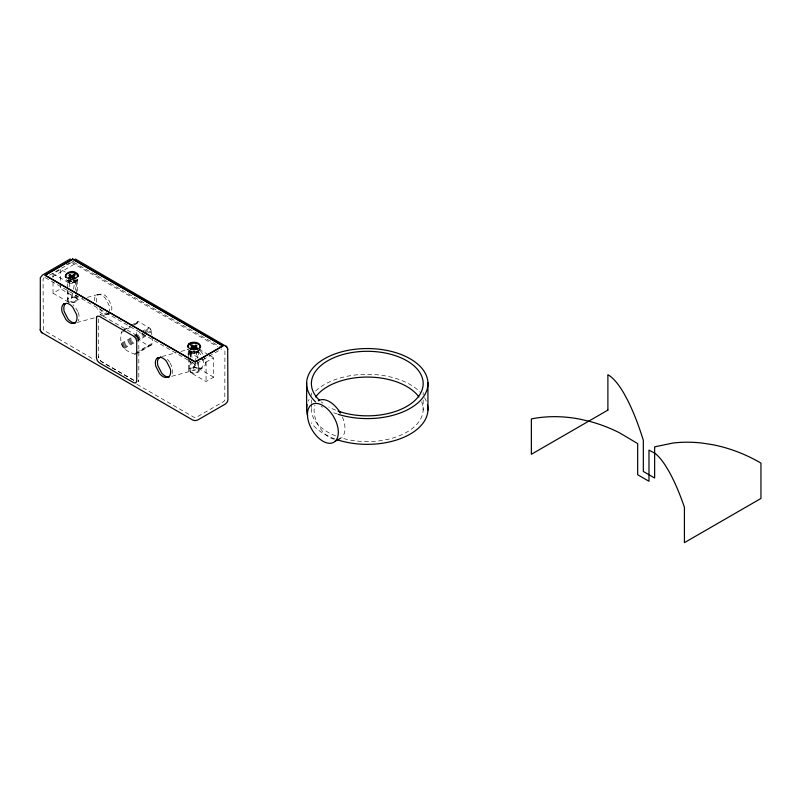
<?xml version="1.0" encoding="UTF-8"?>
<svg xmlns="http://www.w3.org/2000/svg" width="801" height="801" viewBox="0 0 801 801"><rect width="100%" height="100%" fill="white"/><g stroke="black" fill="none" stroke-linecap="round" stroke-linejoin="round"><path stroke-width="0.6" stroke-dasharray="4 3" d="M135.319 354.262C122.573 350.407 118.928 344.68 121.572 331.614M136.54 323.734L137.392 321.842L138.703 321.722L149.667 328.05L151.449 330.653L151.84 334.998M138.813 379.834L137.952 381.737A4.145 2.393 60 0 0 138.823 379.834L138.823 340.085L137.952 337.211L135.88 335.018L102.538 315.774M137.392 337.531C143.439 343.749 155.794 352.05 151.84 336.21M72.801 293.887L71.87 299.694L70.758 292.735M73.542 289.251L74.853 280.901M195.144 363.253L194.032 370.222L192.731 362.102M195.334 362.102L197.006 351.429A2.974 1.722 0 0 1 193.642 353.131A2.974 1.722 0 0 1 191.149 350.978M187.895 349.336C190.588 353.031 197.467 353.031 200.16 349.336M108.916 312.66L107.795 313.992L104.48 314.673A10.493 6.058 60 0 1 98.643 310.788L96.991 308.495M44.135 277.536L43.054 279.409L43.344 329.972L94.848 360.05M77.367 279.689C74.633 281.972 70.478 282.012 67.384 280.45M73.982 282.112L76.506 280.35M196.135 352.64L198.668 350.878M66.383 264.69L71.679 261.627M49.432 275.204L72.761 261.737L219.524 346.463M53.026 277.406L53.026 273.762L60.616 269.376L65.992 272.48M52.445 276.836L75.684 263.419M70.658 280.25L69.447 280.951L70.658 281.652L74.293 280.951L73.081 280.25M53.026 282.262L53.026 293.196L60.616 288.811L75.664 297.501A5.367 3.104 0 0 1 76.836 300.886A5.367 3.104 0 0 1 71.87 302.798M122.943 330.342L129.862 326.187M130.943 325.566L138.002 321.652M123.644 330.412L130.183 326.638M134.408 324.205L138.703 321.722M121.472 332.425L130.082 327.459M134.087 325.146L139.464 322.042M121.472 343.339L132.235 337.131M133.306 336.51L140.305 332.465M141.387 331.844L148.916 327.499M121.572 344.27L132.335 338.062M134.608 336.74L141.066 333.016M145.371 330.533L149.667 328.05M121.872 345.251L133.697 338.423M135.319 337.491L142.848 333.146M143.92 332.525L150.378 328.79M122.333 346.222L134.167 339.394M135.92 338.382L143.459 334.027M144.53 333.406L150.989 329.682M122.943 347.113L134.778 340.285M136.39 339.344L143.92 334.998M148.225 332.515L151.449 330.653M123.644 347.854L135.479 341.026M136.681 340.335L145.291 335.359M149.587 332.876L151.739 331.634M124.405 348.415L135.159 342.197M136.24 341.576L146.463 335.679M136 352.62L151.84 343.479M134.608 354.192L151.739 344.3M135.92 354.072L151.449 344.941M196.455 351.479L195.244 352.18L191.609 351.479M45.216 277.637L195.214 364.235L221.597 349.006M199.739 358.468L206.077 362.122L213.677 357.737L213.677 377.181L206.077 381.566L190.227 372.415L190.227 357.837M111.679 310.217A11.564 6.678 60 0 0 111.449 305.361L107.624 297.852A10.493 6.058 60 0 0 101.777 293.967L98.473 294.658L97.342 295.98A11.564 6.678 60 0 0 96.921 302.718M101.567 315.934L109.897 313.421M171.674 376.32L202.032 368.18L204.676 366.167A11.564 6.678 60 0 0 205.106 359.429L204.235 356.785M72.11 261.466L73.842 261.627M68.445 302.418L82.573 298.633M87.279 297.371L99.985 293.967M76.846 322.563L95.679 317.516M162.102 356.485L176.23 352.7M180.936 351.439L188.005 349.546M108.385 314.112L106.583 314.112A10.493 6.058 60 0 1 100.746 310.227L99.644 308.695M202.032 368.18L200.24 368.18A10.493 6.058 60 0 1 194.393 364.295M95.429 274.082L97.582 275.334M71.599 262.408L217.592 346.693M198.878 349.196L208.39 354.693M209.451 355.304L213.677 357.737M53.026 273.762L68.075 282.443L68.075 286.087M188.656 356.856L188.656 350.778A5.367 3.104 0 0 0 190.227 352.971L198.688 357.857M213.677 377.181L197.827 368.029L197.827 359.529M53.026 293.196L68.075 301.887A5.367 3.104 0 0 0 69.186 302.377M133.737 380.285L101.467 361.651L99.394 359.469L98.533 356.585L98.533 316.836M133.727 380.285L101.457 361.662A4.145 2.393 60 0 1 98.543 356.575M136.931 384.35L194.122 417.371L196.295 417.371L223.839 401.461L224.801 400.28L224.921 350.097L223.839 348.225M189.396 350.878L191.92 352.64M67.234 280.35L69.767 282.112M202.923 354.222L201.271 351.919A10.493 6.058 60 0 0 199.389 350.047M200.821 354.783L199.169 352.49A10.493 6.058 60 0 0 197.286 350.608M169.662 362.222L168.56 360.69A10.493 6.058 60 0 0 167.319 359.379M189.767 360.85L192.29 364.855A10.493 6.058 60 0 0 198.137 368.75L201.451 368.06L202.573 366.728A11.564 6.678 60 0 0 203.003 359.999L202.132 357.346M170.213 362.983L172.385 368.2A11.564 6.678 60 0 1 171.955 374.938M77.867 311.479L74.904 306.623A10.493 6.058 60 0 0 73.021 304.74M78.158 312.36L78.738 314.132A11.564 6.678 60 0 1 78.308 320.861M136.931 336.56L136.54 331.003M191.98 357.456L191.049 351.429M69.827 286.928L68.896 280.901M423.158 392.54L423.158 394.993M423.158 399.909L423.158 410.182M311.409 392.991L311.409 395.444M311.409 399.889L311.409 402.803M311.409 403.574L311.409 410.162M206.077 362.122L206.077 381.566M199.529 347.794L199.529 350.217M198.418 350.778L198.418 356.856M198.418 362.933L198.418 370.222A4.385 2.533 0 0 1 191.829 372.415A4.385 2.533 0 0 1 191.829 368.029A4.385 2.533 0 0 1 198.418 370.222M197.827 348.585L197.827 358.307M195.214 361.822L195.214 364.235M194.032 349.626L194.032 352.05M190.858 349.136L190.858 351.559M190.227 352.971L190.227 356.615M189.637 350.778L189.637 356.856M189.637 358.077L189.637 370.222M188.656 358.077L188.656 370.222M77.236 280.25L77.236 294.838M77.236 296.05L77.236 299.694M76.265 293.617L76.265 280.25A4.385 2.533 0 0 1 71.87 282.793A4.385 2.533 0 0 1 67.484 280.25L67.484 288.76M76.265 294.838L76.265 299.694A4.385 2.533 0 0 1 69.677 301.887A4.385 2.533 0 0 1 69.677 297.501A4.385 2.533 0 0 1 76.265 299.694M75.664 280.49L75.664 290.212M75.664 295.068L75.664 297.501M75.044 278.608L75.044 281.031M73.512 278.978L73.512 281.401M71.87 279.108L71.87 281.521M70.228 278.978L70.228 281.401M68.696 278.608L68.696 281.031M68.075 290.953L68.075 301.887M67.484 289.972L67.484 299.694M60.616 269.376L60.616 282.743M60.616 283.954L60.616 288.811M334.277 439.238A21.837 12.606 60 0 1 318.448 425.531A21.837 12.606 60 0 1 314.993 405.126M342.397 417.081A21.837 12.606 60 0 1 341.647 437.586M334.678 438.868A60.666 35.024 0 0 1 311.229 422.728M308.295 401.141A60.666 35.024 0 0 1 309.116 399.369M315.564 391.018A60.666 35.024 0 0 1 420.605 392.62M424.48 397.646A60.666 35.024 0 0 1 426.282 401.161M421.636 401.802A55.89 32.27 0 0 1 401.681 434.763A55.89 32.27 0 0 1 341.466 437.947M335.619 435.914A55.89 32.27 0 0 1 311.569 406.788M337.401 414.047A60.666 35.024 0 0 1 333.787 412.775M322.543 407.228A60.666 35.024 0 0 1 321.141 406.307M335.619 410.162A55.89 32.27 0 0 1 328.8 406.968M322.933 403.203A55.89 32.27 0 0 1 321.211 401.842M94.438 300.715A11.564 6.678 60 0 1 95.239 296.54L97.882 294.528L99.674 294.528A10.493 6.058 60 0 1 105.522 298.413L109.347 305.922A11.564 6.678 60 0 1 109.577 310.788M188.095 354.783A11.564 6.678 60 0 1 188.896 350.618M190.568 356.785A11.564 6.678 60 0 1 190.998 350.047M135.89 335.018A4.145 2.393 60 0 1 138.823 340.085M77.056 279.449A5.367 3.104 0 0 1 71.87 283.354A5.367 3.104 0 0 1 66.683 279.449M74.753 280.45A2.974 1.722 0 0 1 71.87 282.623A2.974 1.722 0 0 1 68.996 280.45M74.453 280.26A2.974 1.722 0 0 1 71.87 282.843A2.974 1.722 0 0 1 69.297 280.26M77.547 279.569A6.558 3.785 0 0 1 66.193 279.569M198.268 350.127A4.385 2.533 0 0 1 194.032 353.321A4.385 2.533 0 0 1 189.787 350.127M200.36 349.176A6.558 3.785 0 0 1 194.032 351.989A6.558 3.785 0 0 1 187.694 349.176M197.006 351.649A2.974 1.722 0 0 1 193.642 353.351A2.974 1.722 0 0 1 191.149 351.208M100.706 314.823L99.995 314.753A4.145 2.393 60 0 1 101.467 315.143L100.706 314.823M190.227 372.415A5.367 3.104 0 0 0 199.219 371.023A5.367 3.104 0 0 0 192.641 367.228A5.367 3.104 0 0 0 190.227 372.415"/><path stroke-width="1.2" d="M195.444 348.405L195.844 345.211L197.056 345.912L195.244 346.963L195.244 348.876M340.055 412.715L340.605 411.924M188.525 344.13C185.452 349.857 196.535 351.249 199.529 347.794C202.613 342.077 191.529 340.675 188.525 344.13L188.525 346.553M65.752 303.419L64.631 304.74A11.564 6.678 60 0 0 64.2 311.479L68.025 318.988A10.493 6.058 60 0 0 73.872 322.883L75.664 322.873M70.318 258.953L42.493 275.013L40.31 277.747L40.28 330.252M73.081 278.347L73.081 276.435L74.904 275.384L73.692 274.683L71.87 275.734L70.057 274.683L68.846 275.384L70.658 276.435L70.658 278.347M68.846 278.718L68.846 277.486L70.658 276.435M195.844 345.211L194.032 346.262L192.21 345.211L190.998 345.912L192.821 346.963L192.821 348.876M190.998 349.246L190.998 348.014L192.821 346.963M197.056 349.246L197.056 348.014L195.844 348.715L194.032 347.664L192.21 348.715L190.998 348.014M334.998 441.431L340.695 438.137M160.921 356.805L158.288 358.818A11.564 6.678 60 0 0 157.857 365.556L161.682 373.066A10.493 6.058 60 0 0 167.529 376.951L169.321 376.951M319.048 400.59L319.619 400.42A55.89 32.27 0 0 1 357.106 351.839A55.89 32.27 0 0 1 422.237 389.456A55.89 32.27 0 0 1 338.072 411.083M75.044 272.26C70.528 269.256 60.906 275.694 68.696 278.608C73.211 281.622 82.833 275.184 75.044 272.26L75.044 274.683M75.244 258.973L226.403 346.503M73.081 276.435L74.904 277.486L73.692 278.187L71.87 277.136L70.057 278.187L68.846 277.486M195.244 346.963L197.056 348.014M41.572 332.485L192.731 420.024L194.963 420.645L197.657 420.044L225.481 403.974L227.344 401.952L227.925 399.699L227.694 348.745M226.643 346.763L227.854 349.276M40.12 329.722L41.332 332.235M226.022 346.102L226.843 346.973M41.131 332.025L41.952 332.886M70.458 277.877L70.057 274.683M427.934 382.658L427.934 410.252M306.633 382.648L306.633 410.232M194.032 346.262L194.032 348.175M192.21 345.211L192.21 346.453M190.858 342.788L190.858 345.211M77.367 273.602L77.367 276.025M73.692 274.683L73.692 275.924M71.87 275.734L71.87 277.647M318.317 400.8A21.837 12.606 60 0 1 340.345 413.016M315.654 396.976A55.89 32.27 0 0 1 367.299 377.061A55.89 32.27 0 0 1 418.923 396.986M427.434 404.765A60.666 35.024 0 0 1 400.76 438.537A60.666 35.024 0 0 1 336.48 439.499M307.634 415.699A60.666 35.024 0 0 1 307.133 404.745M315.544 401.862A60.666 35.024 0 0 1 355.203 349.246A60.666 35.024 0 0 1 427.283 388.755A60.666 35.024 0 0 1 338.322 414.347M65.542 277.416A6.558 3.785 0 0 1 71.019 272.68A6.558 3.785 0 0 1 78.428 276.435M187.474 346.963A6.558 3.785 0 0 1 194.883 343.208A6.558 3.785 0 0 1 200.36 347.944M96.541 317.226L96.44 357.797L97.301 360.68L99.364 362.863L133.787 382.738L135.86 382.938L136.721 381.046L136.721 341.306L135.86 338.412L133.787 336.23L99.364 316.355L97.301 316.155L96.541 317.226M63.649 303.98L62.528 305.311A11.564 6.678 60 0 0 62.098 312.04L65.922 319.559A10.493 6.058 60 0 0 71.77 323.444L75.074 322.753L76.205 321.431A11.564 6.678 60 0 0 76.626 314.693L72.801 307.183A10.493 6.058 60 0 0 66.964 303.289L63.649 303.98M157.306 358.057L156.185 359.379A11.564 6.678 60 0 0 155.754 366.117L159.579 373.626A10.493 6.058 60 0 0 165.427 377.511L168.731 376.82L169.852 375.499A11.564 6.678 60 0 0 170.283 368.76L166.458 361.251A10.493 6.058 60 0 0 160.621 357.366L157.306 358.057M72.761 259.103L44.846 275.224L195.214 362.032L223.129 345.912L72.761 259.103M72.761 259.314L45.216 275.224L195.214 361.822L222.758 345.912L72.761 259.314M607.889 410.102L531.363 454.287L531.363 418.933A122.173 94.638 30 0 1 580.094 419.183L590.127 421.516A122.173 94.638 30 0 1 619.473 432.79L637.676 443.594L637.676 474.743L648.98 481.271L648.98 450.122L655.048 453.326A122.173 31.549 79.1 0 1 664.83 464.64L668.184 470.047A122.173 31.549 79.1 0 1 684.424 507.303L684.424 542.647L760.95 498.462L760.95 463.118A122.173 94.638 30 0 0 712.229 444.615L702.187 443.083A122.173 94.638 30 0 0 672.84 443.063L654.637 446.858L654.637 478.007L643.333 471.479L643.333 440.33A122.173 31.549 79.1 0 0 627.483 399.949L624.139 393.752A122.173 31.549 79.1 0 0 607.889 374.758L607.889 410.102M307.554 416.56A21.837 12.606 60 0 0 332.105 442.993A21.837 12.606 60 0 0 329.021 410.533A21.837 12.606 60 0 0 307.554 416.56"/></g></svg>
